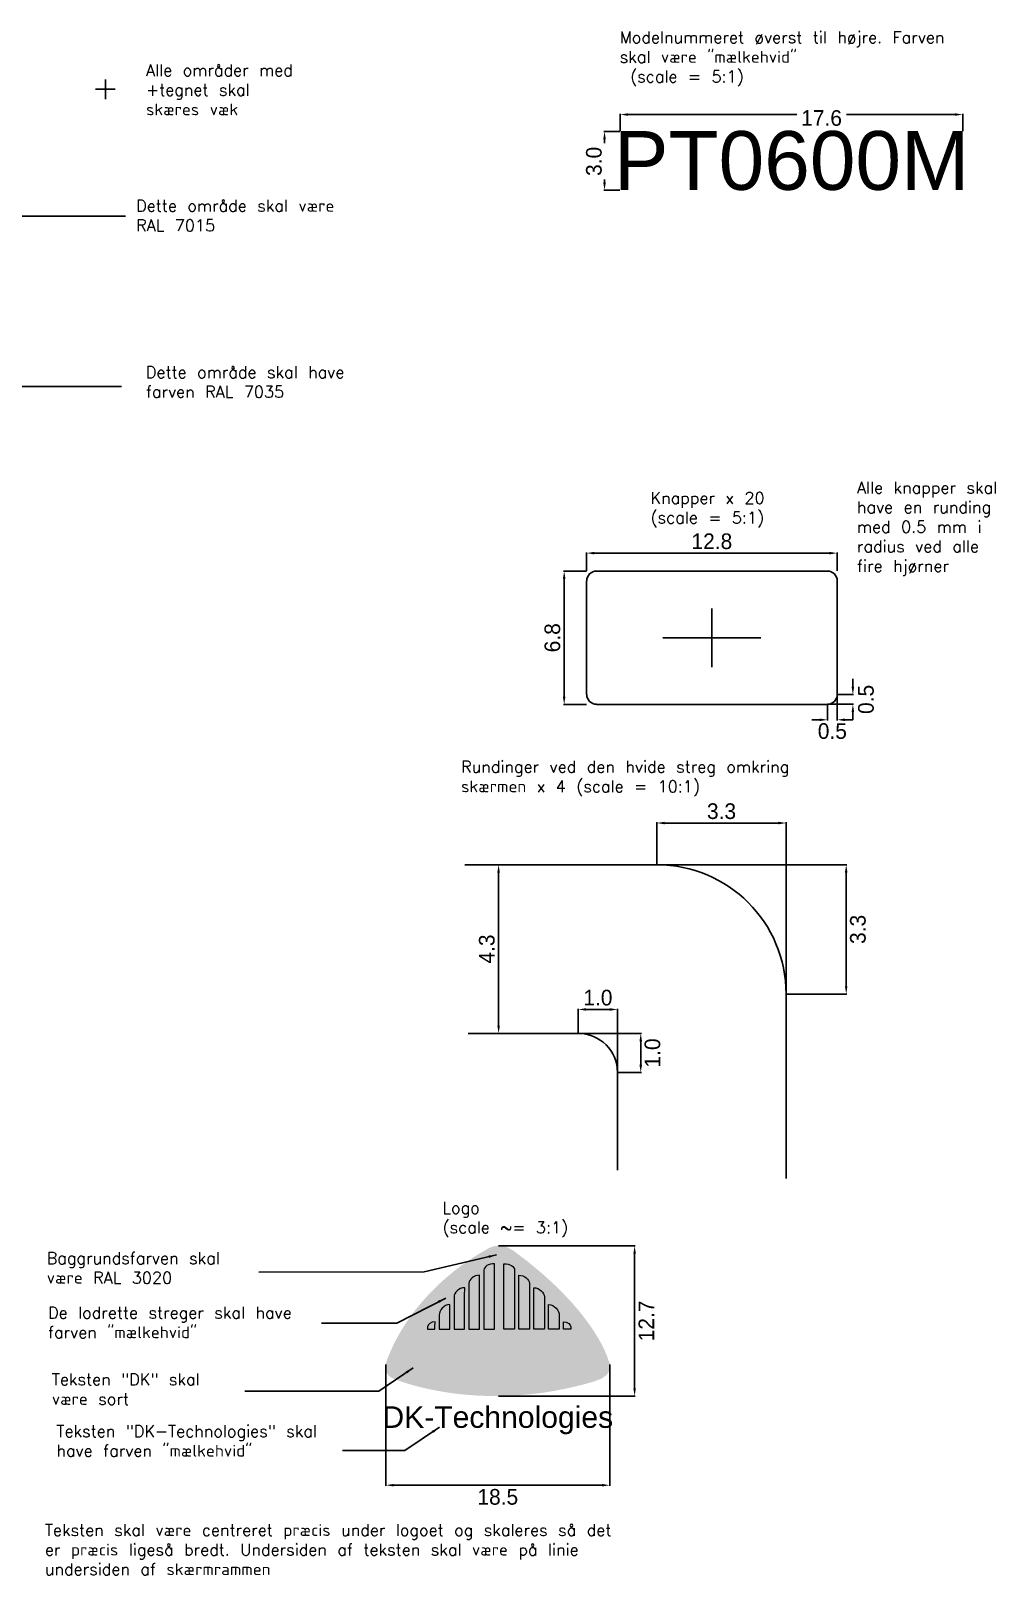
# Model space of a CAD drawing. Header units: millimetres. Extents: x 35 to 553, y -42 to 370.
# Drawn here: x 306.7 to 553, y -30.8 to 363.4 of the extents above; entities that cross this region are included whole.
import ezdxf

# ---------------------------------------------------------------- set-up
doc = ezdxf.new("R2010")
doc.units = ezdxf.units.MM
for name, color, linetype in [('Forplade', 4, 'Continuous'), ('LOGO_LARGE_IMAGE', 1, 'Continuous'), ('MSD200C', 4, 'Continuous'), ('ramme', 4, 'Continuous')]:
    doc.layers.add(name, color=color, linetype=linetype)
doc.styles.add('DK-Audio', font='ARIAL.TTF')
doc.dimstyles.new('DK-audio', dxfattribs={"dimtxt": 4, "dimasz": 2, "dimexe": 0.18, "dimexo": 0.0625, "dimgap": 1, "dimtad": 2, "dimdec": 1, "dimzin": 0, "dimdsep": 46, "dimtxsty": 'Standard', "dimcen": 5, "dimadec": 1, "dimazin": 0, "dimtfac": 1, "dimtdec": 1, "dimtofl": 0, "dimtmove": 2, "dimatfit": 3, "dimfxl": 0, "dimtolj": 1, "dimtzin": 0, "dimarcsym": 0})

# ---------------------------------------------------------------- blocks, each defined once
blk = doc.blocks.new('*D25')
at = {"layer": 'DEFPOINTS', "color": 0, "ltscale": 0.1}
for p in [(446.57, 113.61), (446.57, 107.5), (456.57, 97.5)]:
    blk.add_point(p, dxfattribs=at)
at = {"layer": 'ramme', "color": 0, "lineweight": -2, "ltscale": 0.1}
for p, q in [((446.57, 107.56), (446.57, 113.79)), ((454.57, 113.61), (448.57, 113.61)), ((456.57, 97.56), (456.57, 113.79))]:
    blk.add_line(p, q, dxfattribs=at)
at = {"layer": 'ramme', "color": 0, "ltscale": 0.1}
for points in [[(448.57, 113.94), (448.57, 113.27), (446.57, 113.61)], [(454.57, 113.94), (454.57, 113.27), (456.57, 113.61)]]:
    blk.add_solid(points, dxfattribs=at)
at = {"layer": 'ramme', "color": 0, "ltscale": 0.1, "insert": (451.57, 116.61), "char_height": 4, "attachment_point": 5}
blk.add_mtext('\\A1;1.0', dxfattribs=at)
blk = doc.blocks.new('*D26')
at = {"layer": 'DEFPOINTS', "color": 0, "ltscale": 0.1}
for p in [(446.57, 107.5), (462.52, 107.5), (456.57, 97.5)]:
    blk.add_point(p, dxfattribs=at)
at = {"layer": 'ramme', "color": 0, "lineweight": -2, "ltscale": 0.1}
for p, q in [((446.64, 107.5), (462.7, 107.5)), ((462.52, 99.5), (462.52, 105.5)), ((456.64, 97.5), (462.7, 97.5))]:
    blk.add_line(p, q, dxfattribs=at)
at = {"layer": 'ramme', "color": 0, "ltscale": 0.1}
for points in [[(462.19, 105.5), (462.85, 105.5), (462.52, 107.5)], [(462.19, 99.5), (462.85, 99.5), (462.52, 97.5)]]:
    blk.add_solid(points, dxfattribs=at)
at = {"layer": 'ramme', "color": 0, "ltscale": 0.1, "insert": (465.52, 102.5), "char_height": 4, "attachment_point": 5, "rotation": 90}
blk.add_mtext('\\A1;1.0', dxfattribs=at)
blk = doc.blocks.new('*D32')
at = {"layer": 'DEFPOINTS', "color": 0, "ltscale": 0.1}
for p in [(426.15, 53.25), (460.95, 53.25), (426.15, 14.9)]:
    blk.add_point(p, dxfattribs=at)
at = {"layer": 'ramme', "color": 0, "lineweight": -2, "ltscale": 0.1}
for p, q in [((426.21, 53.25), (461.13, 53.25)), ((460.95, 16.9), (460.95, 51.25)), ((426.21, 14.9), (461.13, 14.9))]:
    blk.add_line(p, q, dxfattribs=at)
at = {"layer": 'ramme', "color": 0, "ltscale": 0.1}
for points in [[(460.62, 51.25), (461.28, 51.25), (460.95, 53.25)], [(460.62, 16.9), (461.28, 16.9), (460.95, 14.9)]]:
    blk.add_solid(points, dxfattribs=at)
at = {"layer": 'ramme', "color": 0, "ltscale": 0.1, "insert": (463.95, 34.08), "char_height": 4, "attachment_point": 5, "rotation": 90}
blk.add_mtext('\\A1;12.7', dxfattribs=at)
blk = doc.blocks.new('*D33')
at = {"layer": 'DEFPOINTS', "color": 0, "ltscale": 0.1}
for p in [(466.65, 150.55), (499.65, 117.55), (515, 117.55)]:
    blk.add_point(p, dxfattribs=at)
at = {"layer": 'ramme', "color": 0, "lineweight": -2, "ltscale": 0.1}
for p, q in [((466.71, 150.55), (515.18, 150.55)), ((515, 148.55), (515, 119.55)), ((499.71, 117.55), (515.18, 117.55))]:
    blk.add_line(p, q, dxfattribs=at)
at = {"layer": 'ramme', "color": 0, "ltscale": 0.1}
for points in [[(514.67, 148.55), (515.33, 148.55), (515, 150.55)], [(514.67, 119.55), (515.33, 119.55), (515, 117.55)]]:
    blk.add_solid(points, dxfattribs=at)
at = {"layer": 'ramme', "color": 0, "ltscale": 0.1, "insert": (518, 134.05), "char_height": 4, "attachment_point": 5, "rotation": 90}
blk.add_mtext('\\A1;3.3', dxfattribs=at)
blk = doc.blocks.new('*D34')
at = {"layer": 'DEFPOINTS', "color": 0, "ltscale": 0.1}
for p in [(466.65, 161.2), (466.65, 150.55), (499.65, 117.55)]:
    blk.add_point(p, dxfattribs=at)
at = {"layer": 'ramme', "color": 0, "lineweight": -2, "ltscale": 0.1}
for p, q in [((466.65, 150.61), (466.65, 161.38)), ((497.65, 161.2), (468.65, 161.2)), ((499.65, 117.61), (499.65, 161.38))]:
    blk.add_line(p, q, dxfattribs=at)
at = {"layer": 'ramme', "color": 0, "ltscale": 0.1}
for points in [[(468.65, 161.53), (468.65, 160.87), (466.65, 161.2)], [(497.65, 161.53), (497.65, 160.87), (499.65, 161.2)]]:
    blk.add_solid(points, dxfattribs=at)
at = {"layer": 'ramme', "color": 0, "ltscale": 0.1, "insert": (483.15, 164.2), "char_height": 4, "attachment_point": 5}
blk.add_mtext('\\A1;3.3', dxfattribs=at)
blk = doc.blocks.new('*D35')
at = {"layer": 'DEFPOINTS', "color": 0, "ltscale": 0.1}
for p in [(397.4, 23.05), (454.6, 23.05), (454.6, -7.85)]:
    blk.add_point(p, dxfattribs=at)
at = {"layer": 'ramme', "color": 0, "lineweight": -2, "ltscale": 0.1}
for p, q in [((397.4, 22.99), (397.4, -8.03)), ((454.6, 22.99), (454.6, -8.03)), ((399.4, -7.85), (452.6, -7.85))]:
    blk.add_line(p, q, dxfattribs=at)
at = {"layer": 'ramme', "color": 0, "ltscale": 0.1}
for points in [[(399.4, -7.52), (399.4, -8.18), (397.4, -7.85)], [(452.6, -7.52), (452.6, -8.18), (454.6, -7.85)]]:
    blk.add_solid(points, dxfattribs=at)
at = {"layer": 'ramme', "color": 0, "ltscale": 0.1, "insert": (426, -10.85), "char_height": 4, "attachment_point": 5}
blk.add_mtext('\\A1;18.5', dxfattribs=at)
blk = doc.blocks.new('*D36')
at = {"layer": 'DEFPOINTS', "color": 0, "ltscale": 0.1}
for p in [(436.55, 150.55), (426.2, 107.5), (436.55, 107.5)]:
    blk.add_point(p, dxfattribs=at)
at = {"layer": 'ramme', "color": 0, "lineweight": -2, "ltscale": 0.1}
for p, q in [((436.49, 150.55), (426.02, 150.55)), ((426.2, 148.55), (426.2, 109.5)), ((436.49, 107.5), (426.02, 107.5))]:
    blk.add_line(p, q, dxfattribs=at)
at = {"layer": 'ramme', "color": 0, "ltscale": 0.1}
for points in [[(425.87, 148.55), (426.53, 148.55), (426.2, 150.55)], [(425.87, 109.5), (426.53, 109.5), (426.2, 107.5)]]:
    blk.add_solid(points, dxfattribs=at)
at = {"layer": 'ramme', "color": 0, "ltscale": 0.1, "insert": (423.2, 129.03), "char_height": 4, "attachment_point": 5, "rotation": 90}
blk.add_mtext('\\A1;4.3', dxfattribs=at)
blk = doc.blocks.new('*D37')
at = {"layer": 'DEFPOINTS', "color": 0, "ltscale": 0.1}
for p in [(544.76, 342.07), (457.26, 337.75), (544.76, 337.75)]:
    blk.add_point(p, dxfattribs=at)
at = {"layer": 'ramme', "color": 0, "lineweight": -2, "ltscale": 0.1}
for p, q in [((457.26, 337.82), (457.26, 342.25)), ((459.26, 342.07), (502.38, 342.07)), ((542.76, 342.07), (515.05, 342.07)), ((544.76, 337.82), (544.76, 342.25))]:
    blk.add_line(p, q, dxfattribs=at)
at = {"layer": 'ramme', "color": 0, "ltscale": 0.1}
for points in [[(459.26, 342.4), (459.26, 341.74), (457.26, 342.07)], [(542.76, 342.4), (542.76, 341.74), (544.76, 342.07)]]:
    blk.add_solid(points, dxfattribs=at)
at = {"layer": 'ramme', "color": 0, "ltscale": 0.1, "insert": (508.71, 341.17), "char_height": 4, "attachment_point": 5}
blk.add_mtext('\\A1;17.6', dxfattribs=at)
blk = doc.blocks.new('*D38')
at = {"layer": 'DEFPOINTS', "color": 0, "ltscale": 0.1}
for p in [(457.26, 337.75), (453.26, 322.75), (457.26, 322.75)]:
    blk.add_point(p, dxfattribs=at)
at = {"layer": 'ramme', "color": 0, "lineweight": -2, "ltscale": 0.1}
for p, q in [((457.19, 337.75), (453.08, 337.75)), ((453.26, 335.75), (453.26, 334.79)), ((453.26, 324.75), (453.26, 325.45)), ((457.19, 322.75), (453.08, 322.75))]:
    blk.add_line(p, q, dxfattribs=at)
at = {"layer": 'ramme', "color": 0, "ltscale": 0.1}
for points in [[(452.93, 335.75), (453.6, 335.75), (453.26, 337.75)], [(452.93, 324.75), (453.6, 324.75), (453.26, 322.75)]]:
    blk.add_solid(points, dxfattribs=at)
at = {"layer": 'ramme', "color": 0, "ltscale": 0.1, "insert": (450.56, 330.12), "char_height": 4, "attachment_point": 5, "rotation": 90}
blk.add_mtext('\\A1;3.0', dxfattribs=at)
blk = doc.blocks.new('*D39')
at = {"layer": 'DEFPOINTS', "color": 0, "ltscale": 0.1}
for p in [(448.68, 225.5), (442.96, 191.5), (448.68, 191.5)]:
    blk.add_point(p, dxfattribs=at)
at = {"layer": 'ramme', "color": 0, "lineweight": -2, "ltscale": 0.1}
for p, q in [((448.62, 225.5), (442.78, 225.5)), ((442.96, 223.5), (442.96, 193.5)), ((448.62, 191.5), (442.78, 191.5))]:
    blk.add_line(p, q, dxfattribs=at)
at = {"layer": 'ramme', "color": 0, "ltscale": 0.1}
for points in [[(442.62, 223.5), (443.29, 223.5), (442.96, 225.5)], [(442.62, 193.5), (443.29, 193.5), (442.96, 191.5)]]:
    blk.add_solid(points, dxfattribs=at)
at = {"layer": 'ramme', "color": 0, "ltscale": 0.1, "insert": (439.96, 208.5), "char_height": 4, "attachment_point": 5, "rotation": 90}
blk.add_mtext('\\A1;6.8', dxfattribs=at)
blk = doc.blocks.new('*D40')
at = {"layer": 'DEFPOINTS', "color": 0, "ltscale": 0.1}
for p in [(512.68, 230.11), (448.68, 225.5), (512.68, 225.5)]:
    blk.add_point(p, dxfattribs=at)
at = {"layer": 'ramme', "color": 0, "lineweight": -2, "ltscale": 0.1}
for p, q in [((448.68, 225.56), (448.68, 230.29)), ((450.68, 230.11), (510.68, 230.11)), ((512.68, 225.56), (512.68, 230.29))]:
    blk.add_line(p, q, dxfattribs=at)
at = {"layer": 'ramme', "color": 0, "ltscale": 0.1}
for points in [[(450.68, 230.44), (450.68, 229.77), (448.68, 230.11)], [(510.68, 230.44), (510.68, 229.77), (512.68, 230.11)]]:
    blk.add_solid(points, dxfattribs=at)
at = {"layer": 'ramme', "color": 0, "ltscale": 0.1, "insert": (480.68, 233.11), "char_height": 4, "attachment_point": 5}
blk.add_mtext('\\A1;12.8', dxfattribs=at)
blk = doc.blocks.new('*D41')
at = {"layer": 'DEFPOINTS', "color": 0, "ltscale": 0.1}
for p in [(512.71, 194.01), (510.21, 191.51), (510.21, 187.56)]:
    blk.add_point(p, dxfattribs=at)
at = {"layer": 'ramme', "color": 0, "lineweight": -2, "ltscale": 0.1}
for p, q in [((512.71, 193.94), (512.71, 187.38)), ((510.21, 191.44), (510.21, 187.38)), ((508.21, 187.56), (506.21, 187.56)), ((514.71, 187.56), (516.71, 187.56))]:
    blk.add_line(p, q, dxfattribs=at)
at = {"layer": 'ramme', "color": 0, "ltscale": 0.1}
for points in [[(508.21, 187.89), (508.21, 187.22), (510.21, 187.56)], [(514.71, 187.89), (514.71, 187.22), (512.71, 187.56)]]:
    blk.add_solid(points, dxfattribs=at)
at = {"layer": 'ramme', "color": 0, "ltscale": 0.1, "insert": (511.46, 184.66), "char_height": 4, "attachment_point": 5}
blk.add_mtext('\\A1;0.5', dxfattribs=at)
blk = doc.blocks.new('*D42')
at = {"layer": 'DEFPOINTS', "color": 0, "ltscale": 0.1}
for p in [(512.71, 194.01), (516.71, 194.01), (510.21, 191.51)]:
    blk.add_point(p, dxfattribs=at)
at = {"layer": 'ramme', "color": 0, "lineweight": -2, "ltscale": 0.1}
for p, q in [((516.71, 196.01), (516.71, 198.01)), ((512.77, 194.01), (516.89, 194.01)), ((510.27, 191.51), (516.89, 191.51)), ((516.71, 189.51), (516.71, 187.51))]:
    blk.add_line(p, q, dxfattribs=at)
at = {"layer": 'ramme', "color": 0, "ltscale": 0.1}
for points in [[(516.37, 196.01), (517.04, 196.01), (516.71, 194.01)], [(516.37, 189.51), (517.04, 189.51), (516.71, 191.51)]]:
    blk.add_solid(points, dxfattribs=at)
at = {"layer": 'ramme', "color": 0, "ltscale": 0.1, "insert": (520.06, 192.76), "char_height": 4, "attachment_point": 5, "rotation": 90}
blk.add_mtext('\\A1;0.5', dxfattribs=at)

msp = doc.modelspace()

# ---------------------------------------------------------------- hatches: boundary and pattern name
at = {"linetype": 'Continuous', "lineweight": 0}
h = msp.add_hatch(color=256, dxfattribs=at)
edge = h.paths.add_edge_path()
edge.add_spline(control_points=[(418.63, 43.67), (418.63, 44.63), (419.85, 45.78), (421.36, 45.78), (421.36, 45.78), (421.34, 44.05), (421.34, 44.05), (421.34, 44.05), (421.34, 31.95), (421.34, 31.95), (421.34, 31.95), (418.63, 31.95), (418.63, 31.95), (418.63, 31.95), (418.63, 43.67), (418.63, 43.67)], knot_values=[0, 0, 0, 0, 1, 1, 1, 2, 2, 2, 3, 3, 3, 4, 4, 4, 5, 5, 5, 5], degree=3, periodic=0)
edge = h.paths.add_edge_path()
edge.add_spline(control_points=[(422.44, 47.04), (422.44, 47.95), (423.66, 48.68), (425.17, 48.68), (425.17, 48.68), (425.15, 47.05), (425.15, 47.05), (425.15, 47.05), (425.15, 31.95), (425.15, 31.95), (425.15, 31.95), (422.44, 31.95), (422.44, 31.95), (422.44, 31.95), (422.44, 47.04), (422.44, 47.04)], knot_values=[0, 0, 0, 0, 1, 1, 1, 2, 2, 2, 3, 3, 3, 4, 4, 4, 5, 5, 5, 5], degree=3, periodic=0)
edge = h.paths.add_edge_path()
edge.add_spline(control_points=[(430.28, 47.04), (430.28, 47.95), (429.06, 48.68), (427.55, 48.68), (427.55, 48.68), (427.57, 47.05), (427.57, 47.05), (427.57, 47.05), (427.57, 31.95), (427.57, 31.95), (427.57, 31.95), (430.28, 31.95), (430.28, 31.95), (430.28, 31.95), (430.28, 47.04), (430.28, 47.04)], knot_values=[0, 0, 0, 0, 1, 1, 1, 2, 2, 2, 3, 3, 3, 4, 4, 4, 5, 5, 5, 5], degree=3, periodic=0)
edge = h.paths.add_edge_path()
edge.add_spline(control_points=[(434.09, 43.67), (434.09, 44.63), (432.86, 45.78), (431.36, 45.78), (431.36, 45.78), (431.37, 44.05), (431.37, 44.05), (431.37, 44.05), (431.37, 31.95), (431.37, 31.95), (431.37, 31.95), (434.09, 31.95), (434.09, 31.95), (434.09, 31.95), (434.09, 43.67), (434.09, 43.67)], knot_values=[0, 0, 0, 0, 1, 1, 1, 2, 2, 2, 3, 3, 3, 4, 4, 4, 5, 5, 5, 5], degree=3, periodic=0)
edge = h.paths.add_edge_path()
edge.add_spline(control_points=[(437.89, 40.26), (437.9, 41.25), (436.67, 42.58), (435.17, 42.58), (435.17, 42.58), (435.18, 40.47), (435.18, 40.47), (435.18, 40.47), (435.18, 31.95), (435.18, 31.95), (435.18, 31.95), (437.9, 31.95), (437.9, 31.95), (437.9, 31.95), (437.89, 40.26), (437.89, 40.26)], knot_values=[0, 0, 0, 0, 1, 1, 1, 2, 2, 2, 3, 3, 3, 4, 4, 4, 5, 5, 5, 5], degree=3, periodic=0)
edge = h.paths.add_edge_path()
edge.add_spline(control_points=[(441.7, 35.66), (441.7, 36.54), (440.48, 38.3), (438.97, 38.3), (438.97, 38.3), (438.99, 35.79), (438.99, 35.79), (438.99, 35.79), (438.99, 31.95), (438.99, 31.95), (438.99, 31.95), (441.7, 31.95), (441.7, 31.95), (441.7, 31.95), (441.7, 35.66), (441.7, 35.66)], knot_values=[0, 0, 0, 0, 1, 1, 1, 2, 2, 2, 3, 3, 3, 4, 4, 4, 5, 5, 5, 5], degree=3, periodic=0)
edge = h.paths.add_edge_path()
edge.add_spline(control_points=[(444.66, 32.56), (444.66, 33.2), (443.81, 33.89), (442.76, 33.89), (442.76, 33.89), (442.77, 32.57), (442.77, 32.57), (442.77, 32.57), (442.77, 31.96), (442.77, 31.96), (442.77, 31.96), (444.66, 31.96), (444.66, 31.96), (444.66, 31.96), (444.66, 32.56), (444.66, 32.56)], knot_values=[0, 0, 0, 0, 1, 1, 1, 2, 2, 2, 3, 3, 3, 4, 4, 4, 5, 5, 5, 5], degree=3, periodic=0)
edge = h.paths.add_edge_path()
edge.add_spline(control_points=[(408.05, 32.56), (408.05, 33.2), (408.9, 33.89), (409.96, 33.89), (409.96, 33.89), (409.94, 32.57), (409.94, 32.57), (409.94, 32.57), (409.94, 31.96), (409.94, 31.96), (409.94, 31.96), (408.05, 31.96), (408.05, 31.96), (408.05, 31.96), (408.05, 32.56), (408.05, 32.56)], knot_values=[0, 0, 0, 0, 1, 1, 1, 2, 2, 2, 3, 3, 3, 4, 4, 4, 5, 5, 5, 5], degree=3, periodic=0)
h = msp.add_hatch(color=256, dxfattribs=at)
edge = h.paths.add_edge_path()
edge.add_spline(control_points=[(414.82, 40.26), (414.82, 41.25), (416.04, 42.58), (417.55, 42.58), (417.55, 42.58), (417.53, 40.47), (417.53, 40.47), (417.53, 40.47), (417.53, 31.95), (417.53, 31.95), (417.53, 31.95), (414.82, 31.95), (414.82, 31.95), (414.82, 31.95), (414.82, 40.26), (414.82, 40.26)], knot_values=[0, 0, 0, 0, 1, 1, 1, 2, 2, 2, 3, 3, 3, 4, 4, 4, 5, 5, 5, 5], degree=3, periodic=0)
h = msp.add_hatch(color=256, dxfattribs=at)
edge = h.paths.add_edge_path()
edge.add_spline(control_points=[(411.01, 35.66), (411.01, 36.54), (412.23, 38.3), (413.74, 38.3), (413.74, 38.3), (413.72, 35.79), (413.72, 35.79), (413.72, 35.79), (413.72, 31.95), (413.72, 31.95), (413.72, 31.95), (411.01, 31.95), (411.01, 31.95), (411.01, 31.95), (411.01, 35.66), (411.01, 35.66)], knot_values=[0, 0, 0, 0, 1, 1, 1, 2, 2, 2, 3, 3, 3, 4, 4, 4, 5, 5, 5, 5], degree=3, periodic=0)
at = {"layer": 'LOGO_LARGE_IMAGE', "lineweight": 0}
h = msp.add_hatch(color=1, dxfattribs=at)
h.dxf.hatch_style = 2
edge = h.paths.add_edge_path()
edge.add_spline(control_points=[(422.92, 52.19), (422.92, 52.19), (405.19, 43.26), (397.86, 24.65), (396.05, 20.08), (399.57, 19.28), (399.57, 19.28), (399.57, 19.28), (421.39, 9.86), (450.73, 18.68), (456.69, 20.47), (454.21, 24.18), (454.21, 24.18), (454.21, 24.18), (450.95, 36.73), (429.97, 52.03), (426.15, 54.81), (422.92, 52.19), (422.92, 52.19)], knot_values=[0, 0, 0, 0, 1, 1, 1, 2, 2, 2, 3, 3, 3, 4, 4, 4, 5, 5, 5, 6, 6, 6, 6], degree=3, periodic=0)
h = msp.add_hatch(color=250, dxfattribs=at)
h.dxf.hatch_style = 2
edge = h.paths.add_edge_path()
edge.add_spline(control_points=[(408.65, 26.86), (406, 26.86), (406, 29.58), (406, 29.58), (406, 29.58), (422.25, 29.58), (422.25, 29.58), (422.25, 29.58), (425.19, 29.48), (425.19, 26.2), (425.19, 23.26), (423.13, 22.53), (422.25, 22.53), (421.37, 22.53), (403.06, 22.53), (403.06, 22.53), (403.06, 22.53), (403.01, 25.17), (405.9, 25.17), (405.9, 25.17), (421.96, 25.17), (421.96, 25.17), (421.96, 25.17), (422.64, 25.27), (422.64, 26.2), (422.64, 26.84), (421.86, 26.93), (421.86, 26.93), (421.86, 26.93), (410.31, 26.86), (408.65, 26.86)], knot_values=[0, 0, 0, 0, 1, 1, 1, 2, 2, 2, 3, 3, 3, 4, 4, 4, 5, 5, 5, 6, 6, 6, 7, 7, 7, 8, 8, 8, 9, 9, 9, 10, 10, 10, 10], degree=3, periodic=0)
h = msp.add_hatch(color=250, dxfattribs=at)
h.dxf.hatch_style = 2
edge = h.paths.add_edge_path()
edge.add_spline(control_points=[(427.65, 29.61), (427.65, 29.61), (427.65, 22.56), (427.65, 22.56), (427.65, 22.56), (430.31, 22.56), (430.31, 22.56), (430.31, 22.56), (430.31, 23.1), (430.31, 23.1), (430.31, 23.1), (430.23, 23.54), (430.75, 23.75), (430.97, 23.83), (431.62, 23.77), (431.62, 23.77), (431.62, 23.77), (449.93, 22.56), (449.93, 22.56), (449.93, 22.56), (449.22, 24.53), (447.54, 24.97), (446.91, 25.14), (440.87, 25.35), (437.02, 25.68), (434.18, 25.92), (431.28, 25.92), (437.03, 26.35), (440.78, 26.63), (443.97, 26.87), (444.52, 26.94), (446.14, 27.13), (446.93, 29.63), (446.93, 29.63), (446.93, 29.63), (431.65, 28.35), (431.65, 28.35), (431.65, 28.35), (431.04, 28.27), (430.85, 28.33), (430.24, 28.53), (430.31, 29.09), (430.31, 29.09), (430.31, 29.09), (430.31, 29.61), (430.31, 29.61), (430.31, 29.61), (427.65, 29.61), (427.65, 29.61)], knot_values=[0, 0, 0, 0, 1, 1, 1, 2, 2, 2, 3, 3, 3, 4, 4, 4, 5, 5, 5, 6, 6, 6, 7, 7, 7, 8, 8, 8, 9, 9, 9, 10, 10, 10, 11, 11, 11, 12, 12, 12, 13, 13, 13, 14, 14, 14, 15, 15, 15, 16, 16, 16, 16], degree=3, periodic=0)

# ---------------------------------------------------------------- linework, layer by layer
at = {"layer": 'LOGO_LARGE_IMAGE', "color": 7, "lineweight": 0}
for points in [[(422.44, 47.04), (422.44, 47.95), (423.66, 48.68), (425.17, 48.68), (425.17, 48.68), (425.15, 47.05), (425.15, 47.05), (425.15, 47.05), (425.15, 31.95), (425.15, 31.95), (425.15, 31.95), (422.44, 31.95), (422.44, 31.95), (422.44, 31.95), (422.44, 47.04), (422.44, 47.04)], [(430.28, 47.04), (430.28, 47.95), (429.06, 48.68), (427.55, 48.68), (427.55, 48.68), (427.57, 47.05), (427.57, 47.05), (427.57, 47.05), (427.57, 31.95), (427.57, 31.95), (427.57, 31.95), (430.28, 31.95), (430.28, 31.95), (430.28, 31.95), (430.28, 47.04), (430.28, 47.04)], [(418.63, 43.67), (418.63, 44.63), (419.85, 45.78), (421.36, 45.78), (421.36, 45.78), (421.34, 44.05), (421.34, 44.05), (421.34, 44.05), (421.34, 31.95), (421.34, 31.95), (421.34, 31.95), (418.63, 31.95), (418.63, 31.95), (418.63, 31.95), (418.63, 43.67), (418.63, 43.67)], [(434.09, 43.67), (434.09, 44.63), (432.86, 45.78), (431.36, 45.78), (431.36, 45.78), (431.37, 44.05), (431.37, 44.05), (431.37, 44.05), (431.37, 31.95), (431.37, 31.95), (431.37, 31.95), (434.09, 31.95), (434.09, 31.95), (434.09, 31.95), (434.09, 43.67), (434.09, 43.67)], [(414.82, 40.26), (414.82, 41.25), (416.04, 42.58), (417.55, 42.58), (417.55, 42.58), (417.53, 40.47), (417.53, 40.47), (417.53, 40.47), (417.53, 31.95), (417.53, 31.95), (417.53, 31.95), (414.82, 31.95), (414.82, 31.95), (414.82, 31.95), (414.82, 40.26), (414.82, 40.26)], [(437.89, 40.26), (437.9, 41.25), (436.67, 42.58), (435.17, 42.58), (435.17, 42.58), (435.18, 40.47), (435.18, 40.47), (435.18, 40.47), (435.18, 31.95), (435.18, 31.95), (435.18, 31.95), (437.9, 31.95), (437.9, 31.95), (437.9, 31.95), (437.89, 40.26), (437.89, 40.26)], [(411.01, 35.66), (411.01, 36.54), (412.23, 38.3), (413.74, 38.3), (413.74, 38.3), (413.72, 35.79), (413.72, 35.79), (413.72, 35.79), (413.72, 31.95), (413.72, 31.95), (413.72, 31.95), (411.01, 31.95), (411.01, 31.95), (411.01, 31.95), (411.01, 35.66), (411.01, 35.66)], [(441.7, 35.66), (441.7, 36.54), (440.48, 38.3), (438.97, 38.3), (438.97, 38.3), (438.99, 35.79), (438.99, 35.79), (438.99, 35.79), (438.99, 31.95), (438.99, 31.95), (438.99, 31.95), (441.7, 31.95), (441.7, 31.95), (441.7, 31.95), (441.7, 35.66), (441.7, 35.66)], [(408.05, 32.56), (408.05, 33.2), (408.9, 33.89), (409.96, 33.89), (409.96, 33.89), (409.94, 32.57), (409.94, 32.57), (409.94, 32.57), (409.94, 31.96), (409.94, 31.96), (409.94, 31.96), (408.05, 31.96), (408.05, 31.96), (408.05, 31.96), (408.05, 32.56), (408.05, 32.56)], [(444.66, 32.56), (444.66, 33.2), (443.81, 33.89), (442.76, 33.89), (442.76, 33.89), (442.77, 32.57), (442.77, 32.57), (442.77, 32.57), (442.77, 31.96), (442.77, 31.96), (442.77, 31.96), (444.66, 31.96), (444.66, 31.96), (444.66, 31.96), (444.66, 32.56), (444.66, 32.56)]]:
    msp.add_open_spline(points, degree=3, knots=[0, 0, 0, 0, 1, 1, 1, 2, 2, 2, 3, 3, 3, 4, 4, 4, 5, 5, 5, 5], dxfattribs=at)
at = {"layer": 'ramme', "color": 5, "ltscale": 0.1}
for p, q in [((325.75, 351.04), (325.75, 346.04)), ((323.25, 348.54), (328.25, 348.54)), ((328.25, 348.54), (323.25, 348.54))]:
    msp.add_line(p, q, dxfattribs=at)
at = {"layer": 'ramme', "color": 0, "ltscale": 0.1}
for p, q in [((510.18, 225.5), (451.18, 225.5)), ((448.68, 223), (448.68, 194)), ((512.68, 223), (512.68, 194)), ((480.68, 216), (480.68, 201)), ((493.18, 208.5), (468.18, 208.5)), ((510.18, 191.5), (451.18, 191.5)), ((417.55, 150.55), (467.55, 150.55)), ((499.64, 117.57), (499.65, 70.45)), ((418.44, 107.51), (446.57, 107.5)), ((456.57, 97.5), (456.55, 72.55))]:
    msp.add_line(p, q, dxfattribs=at)
for centre, radius, start, end in [((451.21, 223.01), 2.5, 90, 180), ((510.21, 223.01), 2.5, 0, 90), ((451.21, 194.01), 2.5, 180, 270), ((510.21, 194.01), 2.5, 270, 0), ((466.64, 117.55), 33, 0, 90), ((446.57, 97.5), 10, 0, 90)]:
    msp.add_arc(centre, radius, start, end, dxfattribs=at)

# ---------------------------------------------------------------- texts
at = {"layer": 'Forplade', "color": 0, "style": 'DK-Audio'}
msp.add_text('DK-Technologies', height=5.5, dxfattribs=at).set_placement((396.53, 6.79))
at = {"layer": 'MSD200C', "color": 0, "style": 'DK-Audio'}
msp.add_text('PT0600M', height=15, dxfattribs=at).set_placement((455.63, 322.85))
at = {"layer": 'ramme', "color": 0, "ltscale": 0.1, "char_height": 3, "attachment_point": 1, "style": 'DK-Audio'}
for s, insert, width in [('{\\Ftxt.shx;Modelnummeret øverst til højre. Farven skal være "mælkehvid"\\P (scale = 5:1)}', (457.14, 363.29), 93.05), ('{\\Ftxt.shx;Alle områder med +tegnet skal skæres væk}', (336.15, 354.89), 42.5467), ('{\\Ftxt.shx;Dette område skal være RAL 7015}', (333.61, 320.28), 55.05), ('{\\Ftxt.shx;Dette område skal have farven RAL 7035}', (336.1, 277.8), 55.05), ('{\\Ftxt.shx;Knapper x 20 (scale = 5:1)}', (465.02, 245.68), 36.8346), ('{\\Ftxt.shx;Alle knapper skal have en runding med 0.5 mm i radius ved alle fire hjørner}', (517.74, 248.32), 40.4729), ('{\\Ftxt.shx;Rundinger ved den hvide streg omkring skærmen x 4 (scale = 10:1)}', (416.63, 177.06), 106.5), ('{\\Ftxt.shx;Logo\\P(scale ~= 3:1)}', (411.88, 64.47), 38.5549), ('{\\Ftxt.shx;Baggrundsfarven skal være RAL 3020}', (310.77, 51.62), 51.6), ('{\\Ftxt.shx;De lodrette streger skal have farven "mælkehvid"}', (311.1, 37.69), 72.0887), ('{\\Ftxt.shx;Teksten "DK" skal være sort}', (312.07, 20.67), 51.6), ('{\\Ftxt.shx;Teksten "DK-Technologies" skal have farven "mælkehvid"}', (313.25, 7.45), 79.85), ('{\\Ftxt.shx;Teksten skal være centreret præcis under logoet og skaleres så det er præcis ligeså bredt. Undersiden af teksten skal være på linie undersiden af skærmrammen}', (310.3, -17.8), 159.75)]:
    msp.add_mtext(s, dxfattribs=dict(at, insert=insert, width=width))

# ---------------------------------------------------------------- dimensions: what is measured, and where the dimension line sits
at = {"layer": 'ramme', "color": 5, "ltscale": 0.1}
for base, p1, p2, text, picture, middle in [((544.76, 342.07), (457.26, 337.75), (544.76, 337.75), '17.6', '*D37', (508.71, 341.17)), ((510.21, 187.56), (512.71, 194.01), (510.21, 191.51), '0.5', '*D41', (511.46, 184.66))]:
    dim = msp.add_linear_dim(base=base, p1=p1, p2=p2, text=text, dimstyle='DK-audio', dxfattribs=at)
    dim.commit()
    dim.dimension.update_dxf_attribs({"geometry": picture, "text_midpoint": middle, "dimtype": 160})
for base, p1, p2, text, picture, middle in [((453.26, 322.75), (457.26, 337.75), (457.26, 322.75), '3.0', '*D38', (450.56, 330.12)), ((516.71, 194.01), (510.21, 191.51), (512.71, 194.01), '0.5', '*D42', (520.06, 192.76))]:
    dim = msp.add_linear_dim(base=base, p1=p1, p2=p2, angle=90, text=text, dimstyle='DK-audio', dxfattribs=at)
    dim.commit()
    dim.dimension.update_dxf_attribs({"geometry": picture, "text_midpoint": middle, "dimtype": 160})
for base, p1, p2, text, picture, middle in [((512.68, 230.11), (448.68, 225.5), (512.68, 225.5), '12.8', '*D40', (480.68, 233.11)), ((466.65, 161.2), (499.65, 117.55), (466.65, 150.55), '3.3', '*D34', (483.15, 164.2)), ((446.57, 113.61), (456.57, 97.5), (446.57, 107.5), '1.0', '*D25', (451.57, 116.61)), ((454.6, -7.85), (397.4, 23.05), (454.6, 23.05), '18.5', '*D35', (426, -10.85))]:
    dim = msp.add_linear_dim(base=base, p1=p1, p2=p2, text=text, dimstyle='DK-audio', dxfattribs=at)
    dim.commit()
    dim.dimension.update_dxf_attribs({"geometry": picture, "text_midpoint": middle})
for base, p1, p2, text, picture, middle in [((442.96, 191.5), (448.68, 225.5), (448.68, 191.5), '6.8', '*D39', (439.96, 208.5)), ((426.2, 107.5), (436.55, 150.55), (436.55, 107.5), '4.3', '*D36', (423.2, 129.03)), ((515, 117.55), (466.65, 150.55), (499.65, 117.55), '3.3', '*D33', (518, 134.05)), ((462.52, 107.5), (456.57, 97.5), (446.57, 107.5), '1.0', '*D26', (465.52, 102.5)), ((460.95, 53.25), (426.15, 14.9), (426.15, 53.25), '12.7', '*D32', (463.95, 34.08))]:
    dim = msp.add_linear_dim(base=base, p1=p1, p2=p2, angle=90, text=text, dimstyle='DK-audio', dxfattribs=at)
    dim.commit()
    dim.dimension.update_dxf_attribs({"geometry": picture, "text_midpoint": middle})

# ---------------------------------------------------------------- leaders
for points in [[(283.4, 301), (296.75, 316.15), (330.85, 316.15)], [(239.45, 282.2), (253.45, 272.65), (329.9, 272.65)], [(425.65, 50.95), (407.2, 46.6), (364.95, 46.55)], [(412.7, 39.9), (400.2, 33.55), (381, 33.55)], [(404.4, 22.1), (395.6, 16.2), (361.35, 16.2)], [(411.09, 6.93), (402.29, 1.03), (386.35, 1)]]:
    msp.add_leader(points, dimstyle='DK-audio', override={"dimgap": 1, "dimtad": 0}, dxfattribs=at)

doc.saveas('drawing.dxf')
